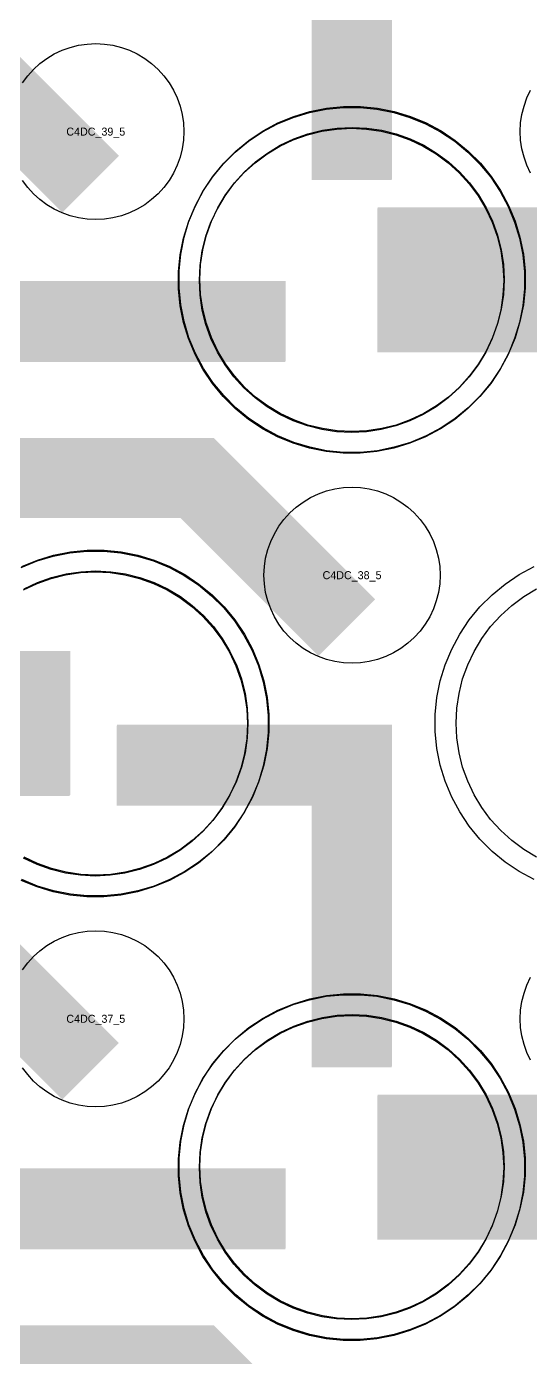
# Model space of a CAD drawing. Extents: x -11880 to 11880, y -14992 to 14992.
# Drawn here: x -10261.6 to -10104.3, y -9772.3 to -9356.6 of the extents above; entities that cross this region are included whole.
import ezdxf
from ezdxf.enums import TextEntityAlignment as Align

# ---------------------------------------------------------------- set-up
doc = ezdxf.new("R2010")
doc.units = 0
doc.header["$MEASUREMENT"] = 0
for name, color, linetype in [('GDS_775_DT_237', 138, 'CONTINUOUS'), ('RDL1_FS', 34, 'CONTINUOUS'), ('RDL_BS', 160, 'CONTINUOUS')]:
    doc.layers.add(name, color=color, linetype=linetype)

msp = doc.modelspace()

# ---------------------------------------------------------------- linework, layer by layer
at = {"layer": 'RDL1_FS', "color": 241, "true_color": 0xf7abae}
for points in [[(-10160.149, -9483.356), (-10164.806, -9483.127), (-10169.417, -9482.443), (-10173.94, -9481.311), (-10178.33, -9479.739), (-10182.544, -9477.747), (-10186.544, -9475.349), (-10190.289, -9472.571), (-10193.743, -9469.441), (-10196.873, -9465.987), (-10199.651, -9462.242), (-10202.049, -9458.242), (-10204.041, -9454.028), (-10205.613, -9449.638), (-10206.745, -9445.115), (-10207.429, -9440.504), (-10207.658, -9435.847), (-10207.429, -9431.19), (-10206.745, -9426.579), (-10205.613, -9422.056), (-10204.041, -9417.666), (-10202.049, -9413.452), (-10199.651, -9409.452), (-10196.873, -9405.707), (-10193.743, -9402.253), (-10190.289, -9399.123), (-10186.544, -9396.345), (-10182.544, -9393.947), (-10178.33, -9391.955), (-10173.94, -9390.383), (-10169.417, -9389.251), (-10164.806, -9388.567), (-10160.149, -9388.338), (-10155.492, -9388.567), (-10150.881, -9389.251), (-10146.358, -9390.383), (-10141.968, -9391.955), (-10137.754, -9393.947), (-10133.754, -9396.345), (-10130.009, -9399.123), (-10126.555, -9402.253), (-10123.425, -9405.707), (-10120.647, -9409.452), (-10118.249, -9413.452), (-10116.257, -9417.666), (-10114.685, -9422.056), (-10113.553, -9426.579), (-10112.869, -9431.19), (-10112.64, -9435.847), (-10112.869, -9440.504), (-10113.553, -9445.115), (-10114.685, -9449.638), (-10116.257, -9454.028), (-10118.249, -9458.242), (-10120.647, -9462.242), (-10123.425, -9465.987), (-10126.555, -9469.441), (-10130.009, -9472.571), (-10133.754, -9475.349), (-10137.754, -9477.747), (-10141.968, -9479.739), (-10146.358, -9481.311), (-10150.881, -9482.443), (-10155.492, -9483.127)], [(-10160.149, -9760.486), (-10164.806, -9760.257), (-10169.417, -9759.573), (-10173.94, -9758.441), (-10178.33, -9756.869), (-10182.544, -9754.877), (-10186.544, -9752.479), (-10190.289, -9749.701), (-10193.743, -9746.571), (-10196.873, -9743.117), (-10199.651, -9739.372), (-10202.049, -9735.372), (-10204.041, -9731.158), (-10205.613, -9726.768), (-10206.745, -9722.245), (-10207.429, -9717.634), (-10207.658, -9712.977), (-10207.429, -9708.32), (-10206.745, -9703.709), (-10205.613, -9699.186), (-10204.041, -9694.796), (-10202.049, -9690.582), (-10199.651, -9686.582), (-10196.873, -9682.837), (-10193.743, -9679.383), (-10190.289, -9676.253), (-10186.544, -9673.475), (-10182.544, -9671.077), (-10178.33, -9669.085), (-10173.94, -9667.513), (-10169.417, -9666.381), (-10164.806, -9665.697), (-10160.149, -9665.468), (-10155.492, -9665.697), (-10150.881, -9666.381), (-10146.358, -9667.513), (-10141.968, -9669.085), (-10137.754, -9671.077), (-10133.754, -9673.475), (-10130.009, -9676.253), (-10126.555, -9679.383), (-10123.425, -9682.837), (-10120.647, -9686.582), (-10118.249, -9690.582), (-10116.257, -9694.796), (-10114.685, -9699.186), (-10113.553, -9703.709), (-10112.869, -9708.32), (-10112.64, -9712.977), (-10112.869, -9717.634), (-10113.553, -9722.245), (-10114.685, -9726.768), (-10116.257, -9731.158), (-10118.249, -9735.372), (-10120.647, -9739.372), (-10123.425, -9743.117), (-10126.555, -9746.571), (-10130.009, -9749.701), (-10133.754, -9752.479), (-10137.754, -9754.877), (-10141.968, -9756.869), (-10146.358, -9758.441), (-10150.881, -9759.573), (-10155.492, -9760.257)]]:
    msp.add_lwpolyline(points, close=True, dxfattribs=at)
at = {"layer": 'RDL1_FS'}
for points in [[(-10160, -9483.074), (-10164.657, -9482.845), (-10169.268, -9482.161), (-10173.791, -9481.029), (-10178.181, -9479.457), (-10182.395, -9477.465), (-10186.395, -9475.067), (-10190.14, -9472.289), (-10193.594, -9469.159), (-10196.724, -9465.705), (-10199.502, -9461.96), (-10201.9, -9457.96), (-10203.892, -9453.746), (-10205.464, -9449.356), (-10206.596, -9444.833), (-10207.28, -9440.222), (-10207.509, -9435.565), (-10207.28, -9430.908), (-10206.596, -9426.297), (-10205.464, -9421.774), (-10203.892, -9417.384), (-10201.9, -9413.17), (-10199.502, -9409.17), (-10196.724, -9405.425), (-10193.594, -9401.971), (-10190.14, -9398.841), (-10186.395, -9396.063), (-10182.395, -9393.665), (-10178.181, -9391.673), (-10173.791, -9390.101), (-10169.268, -9388.969), (-10164.657, -9388.285), (-10160, -9388.056), (-10155.343, -9388.285), (-10150.732, -9388.969), (-10146.209, -9390.101), (-10141.819, -9391.673), (-10137.605, -9393.665), (-10133.605, -9396.063), (-10129.86, -9398.841), (-10126.406, -9401.971), (-10123.276, -9405.425), (-10120.498, -9409.17), (-10118.1, -9413.17), (-10116.108, -9417.384), (-10114.536, -9421.774), (-10113.404, -9426.297), (-10112.72, -9430.908), (-10112.491, -9435.565), (-10112.72, -9440.222), (-10113.404, -9444.833), (-10114.536, -9449.356), (-10116.108, -9453.746), (-10118.1, -9457.96), (-10120.498, -9461.96), (-10123.276, -9465.705), (-10126.406, -9469.159), (-10129.86, -9472.289), (-10133.605, -9475.067), (-10137.605, -9477.465), (-10141.819, -9479.457), (-10146.209, -9481.029), (-10150.732, -9482.161), (-10155.343, -9482.845)], [(-10160, -9760.204), (-10164.657, -9759.975), (-10169.268, -9759.291), (-10173.791, -9758.159), (-10178.181, -9756.587), (-10182.395, -9754.595), (-10186.395, -9752.197), (-10190.14, -9749.419), (-10193.594, -9746.289), (-10196.724, -9742.835), (-10199.502, -9739.09), (-10201.9, -9735.09), (-10203.892, -9730.876), (-10205.464, -9726.486), (-10206.596, -9721.963), (-10207.28, -9717.352), (-10207.509, -9712.695), (-10207.28, -9708.038), (-10206.596, -9703.427), (-10205.464, -9698.904), (-10203.892, -9694.514), (-10201.9, -9690.3), (-10199.502, -9686.3), (-10196.724, -9682.555), (-10193.594, -9679.101), (-10190.14, -9675.971), (-10186.395, -9673.193), (-10182.395, -9670.795), (-10178.181, -9668.803), (-10173.791, -9667.231), (-10169.268, -9666.099), (-10164.657, -9665.415), (-10160, -9665.186), (-10155.343, -9665.415), (-10150.732, -9666.099), (-10146.209, -9667.231), (-10141.819, -9668.803), (-10137.605, -9670.795), (-10133.605, -9673.193), (-10129.86, -9675.971), (-10126.406, -9679.101), (-10123.276, -9682.555), (-10120.498, -9686.3), (-10118.1, -9690.3), (-10116.108, -9694.514), (-10114.536, -9698.904), (-10113.404, -9703.427), (-10112.72, -9708.038), (-10112.491, -9712.695), (-10112.72, -9717.352), (-10113.404, -9721.963), (-10114.536, -9726.486), (-10116.108, -9730.876), (-10118.1, -9735.09), (-10120.498, -9739.09), (-10123.276, -9742.835), (-10126.406, -9746.289), (-10129.86, -9749.419), (-10133.605, -9752.197), (-10137.605, -9754.595), (-10141.819, -9756.587), (-10146.209, -9758.159), (-10150.732, -9759.291), (-10155.343, -9759.975)]]:
    msp.add_lwpolyline(points, close=True, dxfattribs=at)
at = {"layer": 'RDL1_FS', "color": 241, "true_color": 0xf7abae}
for points in [[(-10152.147, -9435.847, 45, 45, 0), (-10080.147, -9435.847, 45, 45, 0)], [(-10320.147, -9574.412, 45, 45, 0), (-10248.147, -9574.412, 45, 45, 0)], [(-10152.147, -9712.977, 45, 45, 0), (-10080.147, -9712.977, 45, 45, 0)]]:
    msp.add_lwpolyline(points, format="xyseb", dxfattribs=at)
at = {"layer": 'RDL1_FS'}
for points in [[(-10151.998, -9435.565, 45, 45, 0), (-10079.998, -9435.565, 45, 45, 0)], [(-10319.998, -9574.13, 45, 45, 0), (-10247.998, -9574.13, 45, 45, 0)], [(-10151.998, -9712.695, 45, 45, 0), (-10079.998, -9712.695, 45, 45, 0)]]:
    msp.add_lwpolyline(points, format="xyseb", dxfattribs=at)
at = {"layer": 'RDL1_FS', "color": 241, "true_color": 0xf7abae}
msp.add_lwpolyline([(-10262.544, -9532.512), (-10258.33, -9530.52), (-10253.94, -9528.948), (-10249.417, -9527.816), (-10244.806, -9527.132), (-10240.149, -9526.903), (-10235.492, -9527.132), (-10230.881, -9527.816), (-10226.358, -9528.948), (-10221.968, -9530.52), (-10217.754, -9532.512), (-10213.754, -9534.91), (-10210.009, -9537.688), (-10206.555, -9540.818), (-10203.425, -9544.272), (-10200.647, -9548.017), (-10198.249, -9552.017), (-10196.257, -9556.231), (-10194.685, -9560.621), (-10193.553, -9565.144), (-10192.869, -9569.755), (-10192.64, -9574.412), (-10192.869, -9579.069), (-10193.553, -9583.68), (-10194.685, -9588.203), (-10196.257, -9592.593), (-10198.249, -9596.807), (-10200.647, -9600.807), (-10203.425, -9604.552), (-10206.555, -9608.006), (-10210.009, -9611.136), (-10213.754, -9613.914), (-10217.754, -9616.312), (-10221.968, -9618.304), (-10226.358, -9619.876), (-10230.881, -9621.008), (-10235.492, -9621.692), (-10240.149, -9621.921), (-10244.806, -9621.692), (-10249.417, -9621.008), (-10253.94, -9619.876), (-10258.33, -9618.304), (-10262.544, -9616.312)], dxfattribs=at)
at = {"layer": 'RDL1_FS'}
for points in [[(-10262.395, -9532.23), (-10258.181, -9530.238), (-10253.791, -9528.666), (-10249.268, -9527.534), (-10244.657, -9526.85), (-10240, -9526.621), (-10235.343, -9526.85), (-10230.732, -9527.534), (-10226.209, -9528.666), (-10221.819, -9530.238), (-10217.605, -9532.23), (-10213.605, -9534.628), (-10209.86, -9537.406), (-10206.406, -9540.536), (-10203.276, -9543.99), (-10200.498, -9547.735), (-10198.1, -9551.735), (-10196.108, -9555.949), (-10194.536, -9560.339), (-10193.404, -9564.862), (-10192.72, -9569.473), (-10192.491, -9574.13), (-10192.72, -9578.787), (-10193.404, -9583.398), (-10194.536, -9587.921), (-10196.108, -9592.311), (-10198.1, -9596.525), (-10200.498, -9600.525), (-10203.276, -9604.27), (-10206.406, -9607.724), (-10209.86, -9610.854), (-10213.605, -9613.632), (-10217.605, -9616.03), (-10221.819, -9618.022), (-10226.209, -9619.594), (-10230.732, -9620.726), (-10235.343, -9621.41), (-10240, -9621.639), (-10244.657, -9621.41), (-10249.268, -9620.726), (-10253.791, -9619.594), (-10258.181, -9618.022), (-10262.395, -9616.03)], [(-10102.395, -9616.03), (-10106.395, -9613.632), (-10110.14, -9610.854), (-10113.594, -9607.724), (-10116.724, -9604.27), (-10119.502, -9600.525), (-10121.9, -9596.525), (-10123.892, -9592.311), (-10125.464, -9587.921), (-10126.596, -9583.398), (-10127.28, -9578.787), (-10127.509, -9574.13), (-10127.28, -9569.473), (-10126.596, -9564.862), (-10125.464, -9560.339), (-10123.892, -9555.949), (-10121.9, -9551.735), (-10119.502, -9547.735), (-10116.724, -9543.99), (-10113.594, -9540.536), (-10110.14, -9537.406), (-10106.395, -9534.628), (-10102.395, -9532.23)]]:
    msp.add_lwpolyline(points, dxfattribs=at)
at = {"layer": 'RDL_BS', "color": 241, "true_color": 0xf7abae}
for points in [[(-10160.149, -9404.547, 25, 25, 0), (-10160.149, -9297.77, 25, 25, 0)], [(-10160.149, -9404.547, 25, 25, 0), (-10160.149, -9297.77, 25, 25, 0)], [(-10290.133, -9448.86, 25, 25, 0), (-10180.868, -9448.86, 25, 25, 0)], [(-10160.149, -9681.677, 25, 25, 0), (-10160.149, -9574.9, 25, 25, 0)], [(-10160.149, -9681.677, 25, 25, 0), (-10160.149, -9574.9, 25, 25, 0)], [(-10147.649, -9587.4, 25, 25, 0), (-10233.482, -9587.4, 25, 25, 0)], [(-10147.649, -9587.4, 25, 25, 0), (-10212.316, -9587.4, 25, 25, 0)], [(-10290.133, -9725.99, 25, 25, 0), (-10180.868, -9725.99, 25, 25, 0)]]:
    msp.add_lwpolyline(points, format="xyseb", dxfattribs=at)
at = {"layer": 'RDL_BS'}
for points in [[(-10160, -9404.265, 25, 25, 0), (-10160, -9297.488, 25, 25, 0)], [(-10160, -9404.265, 25, 25, 0), (-10160, -9297.488, 25, 25, 0)], [(-10241.599, -9405.778, 25, 25, 0), (-10288.313, -9359.064, 25, 25, 0), (-10318.071, -9359.064, 25, 25, 0)], [(-10289.984, -9448.578, 25, 25, 0), (-10180.719, -9448.578, 25, 25, 0)], [(-10317.438, -9543.444, 25, 25, 0), (-10271.623, -9497.629, 25, 25, 0), (-10238.07, -9497.629, 25, 25, 0)], [(-10161.599, -9544.343, 25, 25, 0), (-10208.313, -9497.629, 25, 25, 0), (-10238.071, -9497.629, 25, 25, 0)], [(-10160, -9681.395, 25, 25, 0), (-10160, -9574.618, 25, 25, 0)], [(-10160, -9681.395, 25, 25, 0), (-10160, -9574.618, 25, 25, 0)], [(-10147.5, -9587.118, 25, 25, 0), (-10233.333, -9587.118, 25, 25, 0)], [(-10147.5, -9587.118, 25, 25, 0), (-10212.167, -9587.118, 25, 25, 0)], [(-10241.599, -9682.908, 25, 25, 0), (-10288.313, -9636.194, 25, 25, 0), (-10318.071, -9636.194, 25, 25, 0)], [(-10289.984, -9725.708, 25, 25, 0), (-10180.719, -9725.708, 25, 25, 0)], [(-10317.438, -9820.574, 25, 25, 0), (-10271.623, -9774.759, 25, 25, 0), (-10238.07, -9774.759, 25, 25, 0)], [(-10161.599, -9821.473, 25, 25, 0), (-10208.313, -9774.759, 25, 25, 0), (-10238.071, -9774.759, 25, 25, 0)]]:
    msp.add_lwpolyline(points, format="xyseb", dxfattribs=at)
for points in [[(-10262.857, -9374.097), (-10261.254, -9371.934), (-10259.442, -9369.935), (-10257.443, -9368.123), (-10255.28, -9366.52), (-10252.956, -9365.127), (-10250.519, -9363.975), (-10247.984, -9363.068), (-10245.365, -9362.411), (-10242.693, -9362.015), (-10240, -9361.883), (-10237.307, -9362.015), (-10234.635, -9362.411), (-10232.016, -9363.068), (-10229.481, -9363.975), (-10227.044, -9365.127), (-10224.72, -9366.52), (-10222.557, -9368.123), (-10220.558, -9369.935), (-10218.746, -9371.934), (-10217.143, -9374.097), (-10215.75, -9376.421), (-10214.598, -9378.858), (-10213.691, -9381.393), (-10213.034, -9384.012), (-10212.638, -9386.684), (-10212.506, -9389.377), (-10212.638, -9392.07), (-10213.034, -9394.742), (-10213.691, -9397.361), (-10214.598, -9399.896), (-10215.75, -9402.333), (-10217.143, -9404.657), (-10218.746, -9406.82), (-10220.558, -9408.819), (-10222.557, -9410.631), (-10224.72, -9412.234), (-10227.044, -9413.627), (-10229.481, -9414.779), (-10232.016, -9415.686), (-10234.635, -9416.343), (-10237.307, -9416.739), (-10240, -9416.871), (-10242.693, -9416.739), (-10245.365, -9416.343), (-10247.984, -9415.686), (-10250.519, -9414.779), (-10252.956, -9413.627), (-10255.28, -9412.234), (-10257.443, -9410.631), (-10259.442, -9408.819), (-10261.254, -9406.82), (-10262.857, -9404.657)], [(-10104.25, -9402.333), (-10105.402, -9399.896), (-10106.309, -9397.361), (-10106.966, -9394.742), (-10107.362, -9392.07), (-10107.494, -9389.377), (-10107.362, -9386.684), (-10106.966, -9384.012), (-10106.309, -9381.393), (-10105.402, -9378.858), (-10104.25, -9376.421)], [(-10263.115, -9525.255), (-10258.205, -9523.224), (-10253.165, -9521.693), (-10247.938, -9520.647), (-10242.644, -9520.13), (-10237.356, -9520.13), (-10232.062, -9520.647), (-10226.835, -9521.693), (-10221.795, -9523.224), (-10216.885, -9525.255), (-10212.223, -9527.747), (-10207.809, -9530.694), (-10203.708, -9534.056), (-10199.926, -9537.838), (-10196.564, -9541.939), (-10193.617, -9546.353), (-10191.125, -9551.015), (-10189.094, -9555.925), (-10187.563, -9560.965), (-10186.517, -9566.192), (-10186, -9571.486), (-10186, -9576.774), (-10186.517, -9582.068), (-10187.563, -9587.295), (-10189.094, -9592.335), (-10191.125, -9597.245), (-10193.617, -9601.907), (-10196.564, -9606.321), (-10199.926, -9610.422), (-10203.708, -9614.204), (-10207.809, -9617.566), (-10212.223, -9620.513), (-10216.885, -9623.005), (-10221.795, -9625.036), (-10226.835, -9626.567), (-10232.062, -9627.613), (-10237.356, -9628.13), (-10242.644, -9628.13), (-10247.938, -9627.613), (-10253.165, -9626.567), (-10258.205, -9625.036), (-10263.115, -9623.005)], [(-10103.115, -9623.005), (-10107.777, -9620.513), (-10112.191, -9617.566), (-10116.292, -9614.204), (-10120.074, -9610.422), (-10123.436, -9606.321), (-10126.383, -9601.907), (-10128.875, -9597.245), (-10130.906, -9592.335), (-10132.437, -9587.295), (-10133.483, -9582.068), (-10134, -9576.774), (-10134, -9571.486), (-10133.483, -9566.192), (-10132.437, -9560.965), (-10130.906, -9555.925), (-10128.875, -9551.015), (-10126.383, -9546.353), (-10123.436, -9541.939), (-10120.074, -9537.838), (-10116.292, -9534.056), (-10112.191, -9530.694), (-10107.777, -9527.747), (-10103.115, -9525.255)], [(-10262.857, -9651.227), (-10261.254, -9649.064), (-10259.442, -9647.065), (-10257.443, -9645.253), (-10255.28, -9643.65), (-10252.956, -9642.257), (-10250.519, -9641.105), (-10247.984, -9640.198), (-10245.365, -9639.541), (-10242.693, -9639.145), (-10240, -9639.013), (-10237.307, -9639.145), (-10234.635, -9639.541), (-10232.016, -9640.198), (-10229.481, -9641.105), (-10227.044, -9642.257), (-10224.72, -9643.65), (-10222.557, -9645.253), (-10220.558, -9647.065), (-10218.746, -9649.064), (-10217.143, -9651.227), (-10215.75, -9653.551), (-10214.598, -9655.988), (-10213.691, -9658.523), (-10213.034, -9661.142), (-10212.638, -9663.814), (-10212.506, -9666.507), (-10212.638, -9669.2), (-10213.034, -9671.872), (-10213.691, -9674.491), (-10214.598, -9677.026), (-10215.75, -9679.463), (-10217.143, -9681.787), (-10218.746, -9683.95), (-10220.558, -9685.949), (-10222.557, -9687.761), (-10224.72, -9689.364), (-10227.044, -9690.757), (-10229.481, -9691.909), (-10232.016, -9692.816), (-10234.635, -9693.473), (-10237.307, -9693.869), (-10240, -9694.001), (-10242.693, -9693.869), (-10245.365, -9693.473), (-10247.984, -9692.816), (-10250.519, -9691.909), (-10252.956, -9690.757), (-10255.28, -9689.364), (-10257.443, -9687.761), (-10259.442, -9685.949), (-10261.254, -9683.95), (-10262.857, -9681.787)], [(-10104.25, -9679.463), (-10105.402, -9677.026), (-10106.309, -9674.491), (-10106.966, -9671.872), (-10107.362, -9669.2), (-10107.494, -9666.507), (-10107.362, -9663.814), (-10106.966, -9661.142), (-10106.309, -9658.523), (-10105.402, -9655.988), (-10104.25, -9653.551)]]:
    msp.add_lwpolyline(points, dxfattribs=at)
at = {"layer": 'RDL_BS', "color": 241, "true_color": 0xf7abae}
for points in [[(-10162.793, -9489.847), (-10168.087, -9489.33), (-10173.314, -9488.284), (-10178.354, -9486.753), (-10183.264, -9484.722), (-10187.926, -9482.23), (-10192.34, -9479.283), (-10196.441, -9475.921), (-10200.223, -9472.139), (-10203.585, -9468.038), (-10206.532, -9463.624), (-10209.024, -9458.962), (-10211.055, -9454.052), (-10212.586, -9449.012), (-10213.632, -9443.785), (-10214.149, -9438.491), (-10214.149, -9433.203), (-10213.632, -9427.909), (-10212.586, -9422.682), (-10211.055, -9417.642), (-10209.024, -9412.732), (-10206.532, -9408.07), (-10203.585, -9403.656), (-10200.223, -9399.555), (-10196.441, -9395.773), (-10192.34, -9392.411), (-10187.926, -9389.464), (-10183.264, -9386.972), (-10178.354, -9384.941), (-10173.314, -9383.41), (-10168.087, -9382.364), (-10162.793, -9381.847), (-10157.505, -9381.847), (-10152.211, -9382.364), (-10146.984, -9383.41), (-10141.944, -9384.941), (-10137.034, -9386.972), (-10132.372, -9389.464), (-10127.958, -9392.411), (-10123.857, -9395.773), (-10120.075, -9399.555), (-10116.713, -9403.656), (-10113.766, -9408.07), (-10111.274, -9412.732), (-10109.243, -9417.642), (-10107.712, -9422.682), (-10106.666, -9427.909), (-10106.149, -9433.203), (-10106.149, -9438.491), (-10106.666, -9443.785), (-10107.712, -9449.012), (-10109.243, -9454.052), (-10111.274, -9458.962), (-10113.766, -9463.624), (-10116.713, -9468.038), (-10120.075, -9472.139), (-10123.857, -9475.921), (-10127.958, -9479.283), (-10132.372, -9482.23), (-10137.034, -9484.722), (-10141.944, -9486.753), (-10146.984, -9488.284), (-10152.211, -9489.33), (-10157.505, -9489.847)], [(-10162.793, -9766.977), (-10168.087, -9766.46), (-10173.314, -9765.414), (-10178.354, -9763.883), (-10183.264, -9761.852), (-10187.926, -9759.36), (-10192.34, -9756.413), (-10196.441, -9753.051), (-10200.223, -9749.269), (-10203.585, -9745.168), (-10206.532, -9740.754), (-10209.024, -9736.092), (-10211.055, -9731.182), (-10212.586, -9726.142), (-10213.632, -9720.915), (-10214.149, -9715.621), (-10214.149, -9710.333), (-10213.632, -9705.039), (-10212.586, -9699.812), (-10211.055, -9694.772), (-10209.024, -9689.862), (-10206.532, -9685.2), (-10203.585, -9680.786), (-10200.223, -9676.685), (-10196.441, -9672.903), (-10192.34, -9669.541), (-10187.926, -9666.594), (-10183.264, -9664.102), (-10178.354, -9662.071), (-10173.314, -9660.54), (-10168.087, -9659.494), (-10162.793, -9658.977), (-10157.505, -9658.977), (-10152.211, -9659.494), (-10146.984, -9660.54), (-10141.944, -9662.071), (-10137.034, -9664.102), (-10132.372, -9666.594), (-10127.958, -9669.541), (-10123.857, -9672.903), (-10120.075, -9676.685), (-10116.713, -9680.786), (-10113.766, -9685.2), (-10111.274, -9689.862), (-10109.243, -9694.772), (-10107.712, -9699.812), (-10106.666, -9705.039), (-10106.149, -9710.333), (-10106.149, -9715.621), (-10106.666, -9720.915), (-10107.712, -9726.142), (-10109.243, -9731.182), (-10111.274, -9736.092), (-10113.766, -9740.754), (-10116.713, -9745.168), (-10120.075, -9749.269), (-10123.857, -9753.051), (-10127.958, -9756.413), (-10132.372, -9759.36), (-10137.034, -9761.852), (-10141.944, -9763.883), (-10146.984, -9765.414), (-10152.211, -9766.46), (-10157.505, -9766.977)]]:
    msp.add_lwpolyline(points, close=True, dxfattribs=at)
at = {"layer": 'RDL_BS'}
for points in [[(-10162.644, -9489.565), (-10167.938, -9489.048), (-10173.165, -9488.002), (-10178.205, -9486.471), (-10183.115, -9484.44), (-10187.777, -9481.948), (-10192.191, -9479.001), (-10196.292, -9475.639), (-10200.074, -9471.857), (-10203.436, -9467.756), (-10206.383, -9463.342), (-10208.875, -9458.68), (-10210.906, -9453.77), (-10212.437, -9448.73), (-10213.483, -9443.503), (-10214, -9438.209), (-10214, -9432.921), (-10213.483, -9427.627), (-10212.437, -9422.4), (-10210.906, -9417.36), (-10208.875, -9412.45), (-10206.383, -9407.788), (-10203.436, -9403.374), (-10200.074, -9399.273), (-10196.292, -9395.491), (-10192.191, -9392.129), (-10187.777, -9389.182), (-10183.115, -9386.69), (-10178.205, -9384.659), (-10173.165, -9383.128), (-10167.938, -9382.082), (-10162.644, -9381.565), (-10157.356, -9381.565), (-10152.062, -9382.082), (-10146.835, -9383.128), (-10141.795, -9384.659), (-10136.885, -9386.69), (-10132.223, -9389.182), (-10127.809, -9392.129), (-10123.708, -9395.491), (-10119.926, -9399.273), (-10116.564, -9403.374), (-10113.617, -9407.788), (-10111.125, -9412.45), (-10109.094, -9417.36), (-10107.563, -9422.4), (-10106.517, -9427.627), (-10106, -9432.921), (-10106, -9438.209), (-10106.517, -9443.503), (-10107.563, -9448.73), (-10109.094, -9453.77), (-10111.125, -9458.68), (-10113.617, -9463.342), (-10116.564, -9467.756), (-10119.926, -9471.857), (-10123.708, -9475.639), (-10127.809, -9479.001), (-10132.223, -9481.948), (-10136.885, -9484.44), (-10141.795, -9486.471), (-10146.835, -9488.002), (-10152.062, -9489.048), (-10157.356, -9489.565)], [(-10160, -9555.436), (-10162.693, -9555.304), (-10165.365, -9554.908), (-10167.984, -9554.251), (-10170.519, -9553.344), (-10172.956, -9552.192), (-10175.28, -9550.799), (-10177.443, -9549.196), (-10179.442, -9547.384), (-10181.254, -9545.385), (-10182.857, -9543.222), (-10184.25, -9540.898), (-10185.402, -9538.461), (-10186.309, -9535.926), (-10186.966, -9533.307), (-10187.362, -9530.635), (-10187.494, -9527.942), (-10187.362, -9525.249), (-10186.966, -9522.577), (-10186.309, -9519.958), (-10185.402, -9517.423), (-10184.25, -9514.986), (-10182.857, -9512.662), (-10181.254, -9510.499), (-10179.442, -9508.5), (-10177.443, -9506.688), (-10175.28, -9505.085), (-10172.956, -9503.692), (-10170.519, -9502.54), (-10167.984, -9501.633), (-10165.365, -9500.976), (-10162.693, -9500.58), (-10160, -9500.448), (-10157.307, -9500.58), (-10154.635, -9500.976), (-10152.016, -9501.633), (-10149.481, -9502.54), (-10147.044, -9503.692), (-10144.72, -9505.085), (-10142.557, -9506.688), (-10140.558, -9508.5), (-10138.746, -9510.499), (-10137.143, -9512.662), (-10135.75, -9514.986), (-10134.598, -9517.423), (-10133.691, -9519.958), (-10133.034, -9522.577), (-10132.638, -9525.249), (-10132.506, -9527.942), (-10132.638, -9530.635), (-10133.034, -9533.307), (-10133.691, -9535.926), (-10134.598, -9538.461), (-10135.75, -9540.898), (-10137.143, -9543.222), (-10138.746, -9545.385), (-10140.558, -9547.384), (-10142.557, -9549.196), (-10144.72, -9550.799), (-10147.044, -9552.192), (-10149.481, -9553.344), (-10152.016, -9554.251), (-10154.635, -9554.908), (-10157.307, -9555.304)], [(-10162.644, -9766.695), (-10167.938, -9766.178), (-10173.165, -9765.132), (-10178.205, -9763.601), (-10183.115, -9761.57), (-10187.777, -9759.078), (-10192.191, -9756.131), (-10196.292, -9752.769), (-10200.074, -9748.987), (-10203.436, -9744.886), (-10206.383, -9740.472), (-10208.875, -9735.81), (-10210.906, -9730.9), (-10212.437, -9725.86), (-10213.483, -9720.633), (-10214, -9715.339), (-10214, -9710.051), (-10213.483, -9704.757), (-10212.437, -9699.53), (-10210.906, -9694.49), (-10208.875, -9689.58), (-10206.383, -9684.918), (-10203.436, -9680.504), (-10200.074, -9676.403), (-10196.292, -9672.621), (-10192.191, -9669.259), (-10187.777, -9666.312), (-10183.115, -9663.82), (-10178.205, -9661.789), (-10173.165, -9660.258), (-10167.938, -9659.212), (-10162.644, -9658.695), (-10157.356, -9658.695), (-10152.062, -9659.212), (-10146.835, -9660.258), (-10141.795, -9661.789), (-10136.885, -9663.82), (-10132.223, -9666.312), (-10127.809, -9669.259), (-10123.708, -9672.621), (-10119.926, -9676.403), (-10116.564, -9680.504), (-10113.617, -9684.918), (-10111.125, -9689.58), (-10109.094, -9694.49), (-10107.563, -9699.53), (-10106.517, -9704.757), (-10106, -9710.051), (-10106, -9715.339), (-10106.517, -9720.633), (-10107.563, -9725.86), (-10109.094, -9730.9), (-10111.125, -9735.81), (-10113.617, -9740.472), (-10116.564, -9744.886), (-10119.926, -9748.987), (-10123.708, -9752.769), (-10127.809, -9756.131), (-10132.223, -9759.078), (-10136.885, -9761.57), (-10141.795, -9763.601), (-10146.835, -9765.132), (-10152.062, -9766.178), (-10157.356, -9766.695)]]:
    msp.add_lwpolyline(points, close=True, dxfattribs=at)
at = {"layer": 'RDL_BS', "color": 241, "true_color": 0xf7abae}
msp.add_lwpolyline([(-10263.264, -9525.537), (-10258.354, -9523.506), (-10253.314, -9521.975), (-10248.087, -9520.929), (-10242.793, -9520.412), (-10237.505, -9520.412), (-10232.211, -9520.929), (-10226.984, -9521.975), (-10221.944, -9523.506), (-10217.034, -9525.537), (-10212.372, -9528.029), (-10207.958, -9530.976), (-10203.857, -9534.338), (-10200.075, -9538.12), (-10196.713, -9542.221), (-10193.766, -9546.635), (-10191.274, -9551.297), (-10189.243, -9556.207), (-10187.712, -9561.247), (-10186.666, -9566.474), (-10186.149, -9571.768), (-10186.149, -9577.056), (-10186.666, -9582.35), (-10187.712, -9587.577), (-10189.243, -9592.617), (-10191.274, -9597.527), (-10193.766, -9602.189), (-10196.713, -9606.603), (-10200.075, -9610.704), (-10203.857, -9614.486), (-10207.958, -9617.848), (-10212.372, -9620.795), (-10217.034, -9623.287), (-10221.944, -9625.318), (-10226.984, -9626.849), (-10232.211, -9627.895), (-10237.505, -9628.412), (-10242.793, -9628.412), (-10248.087, -9627.895), (-10253.314, -9626.849), (-10258.354, -9625.318), (-10263.264, -9623.287)], dxfattribs=at)

# ---------------------------------------------------------------- texts
at = {"layer": 'GDS_775_DT_237'}
for s, p in [('C4DC_39_5', (-10240, -9389.377)), ('C4DC_39_5', (-10240, -9389.377)), ('C4DC_38_5', (-10160, -9527.942)), ('C4DC_38_5', (-10160, -9527.942)), ('C4DC_37_5', (-10240, -9666.507)), ('C4DC_37_5', (-10240, -9666.507))]:
    msp.add_text(s, height=2.5, dxfattribs=at).set_placement(p, align=Align.MIDDLE_CENTER)

doc.saveas('drawing.dxf')
